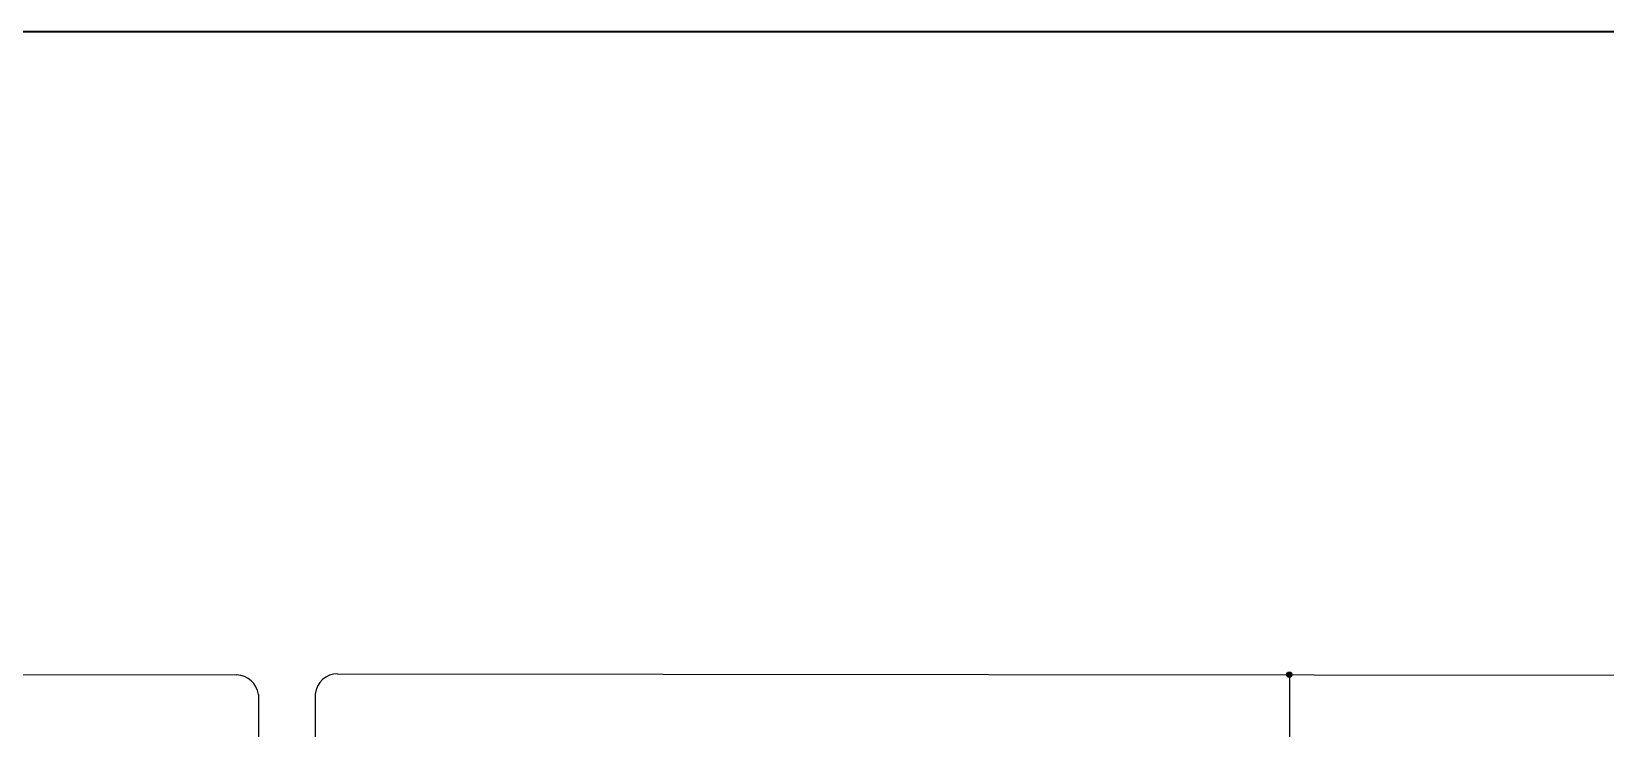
# Model space of a CAD drawing. Header units: millimetres. Extents: x 330554 to 656471, y 11007 to 130943.
# Drawn here: x 435066 to 440439, y 100068 to 102449 of the extents above; entities that cross this region are included whole.
import ezdxf

# ---------------------------------------------------------------- set-up
doc = ezdxf.new("R2010")
doc.units = ezdxf.units.MM
doc.header["$LTSCALE"] = 6
doc.layers.add('KHUNGTEN', color=30, linetype='Continuous')
doc.layers.add('netlonkhungten', color=32, linetype='Continuous', lineweight=35)

# ---------------------------------------------------------------- blocks, each defined once
blk = doc.blocks.new('GR')
at = {"linetype": 'ByBlock'}
blk.add_hatch(color=7, dxfattribs=at).paths.add_polyline_path([(443231.63876, 101310.7322, -1), (443254.84227, 101310.7322, -1)])
at = {"color": 2, "linetype": 'ByBlock'}
for p, q in [((434357.06384, 101313.49951), (438637.5121, 101310.37375)), ((439078.55807, 101315.23556), (446705.39318, 101306.98851))]:
    blk.add_line(p, q, dxfattribs=at)
at = {"color": 2}
for p, q in [((443243.24052, 101310.7322), (443245.0902, 99056.98846)), ((438732.35267, 101224.11988), (438732.35267, 100201.58162)), ((438980.9181, 101225.74637), (438980.91397, 100202.47261))]:
    blk.add_line(p, q, dxfattribs=at)
at = {"color": 7, "linetype": 'ByBlock'}
blk.add_circle((443243.24052, 101310.7322), 11.60175, dxfattribs=at)
at = {"color": 2}
for centre, radius, start, end in [((438632.46885, 101209.56046), 100.93936, 8.293226755, 87.136132978), ((439079.14503, 101216.58397), 98.65334, 90.340897753, 174.670991755)]:
    blk.add_arc(centre, radius, start, end, dxfattribs=at)

msp = doc.modelspace()

# ---------------------------------------------------------------- linework, layer by layer
at = {"layer": 'netlonkhungten'}
msp.add_lwpolyline([(431474.617, 102448.6), (446934.015, 102448.6), (446934.015, 91249.963), (431474.617, 91249.963)], close=True, dxfattribs=at)

# ---------------------------------------------------------------- block references
at = {"layer": 'KHUNGTEN', "xscale": 0.7799999999988358, "yscale": 0.7799999999988358, "zscale": 0.78}
msp.add_blockref('GR', (93629.745, 21229.756), dxfattribs=at)

doc.saveas('drawing.dxf')
